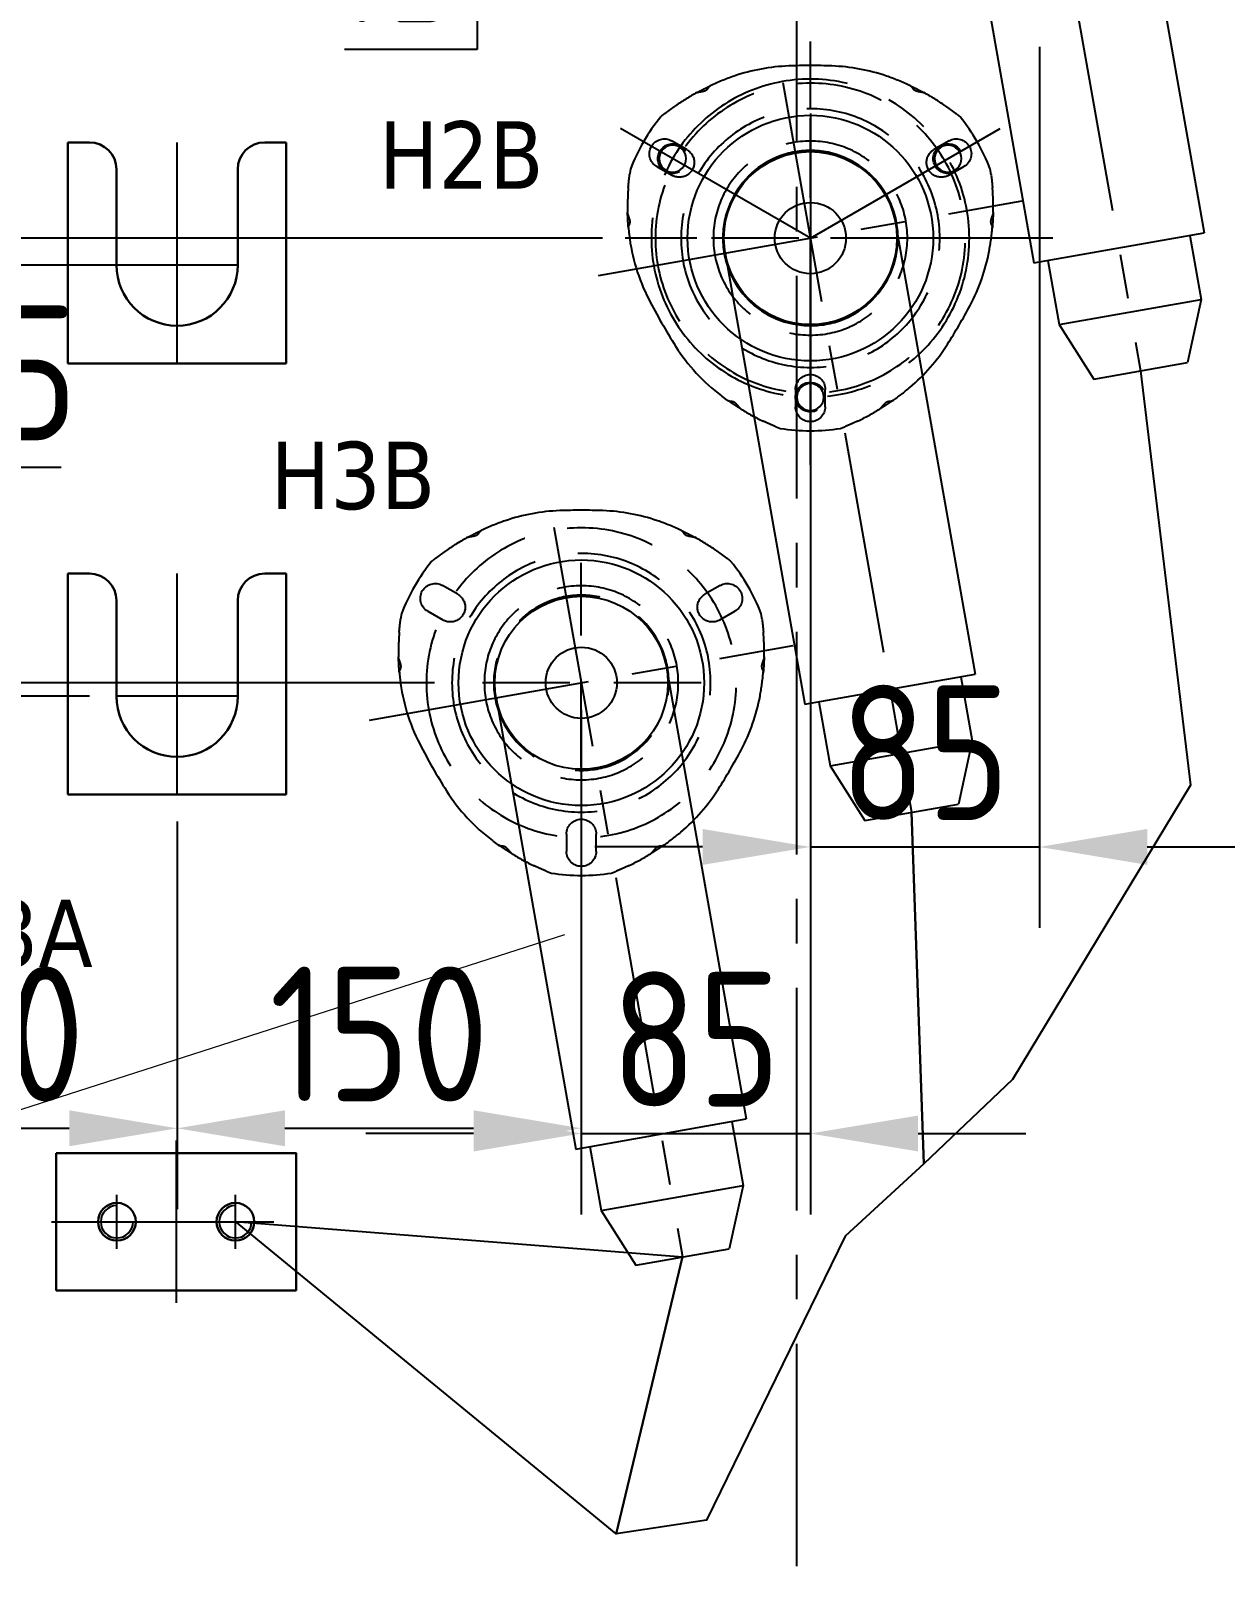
# Model space of a CAD drawing. Header units: millimetres. Extents: x 116956 to 138384, y -169944 to -162492.
# Drawn here: x 118620 to 119063, y -166732 to -166159 of the extents above; entities that cross this region are included whole.
import ezdxf

# ---------------------------------------------------------------- set-up
doc = ezdxf.new("R2010")
doc.units = ezdxf.units.MM
doc.header["$LTSCALE"] = 13
doc.linetypes.add('CENTERX2', pattern=[101.6, 63.5, -12.7, 12.7, -12.7])
doc.linetypes.add('DASHED', pattern=[0.75, 0.5, -0.25])
for name, color, linetype in [('1', 4, 'Continuous'), ('2细线层', 4, 'Continuous'), ('4虚线层', 6, 'DASHED'), ('粗实线', 4, 'Continuous')]:
    doc.layers.add(name, color=color, linetype=linetype)
doc.layers.add('标注、文本', color=3, linetype='Continuous', lineweight=25)
doc.layers.add('铁心', color=3, linetype='Continuous', lineweight=0)
doc.styles.get("Standard").update_dxf_attribs({"font": 'gbenor.shx', "bigfont": 'gbcbig.shx'})
doc.styles.add('Tahoma$001', font='tahoma.ttf', dxfattribs={"height": 2.159784})
doc.dimstyles.new('1-15', dxfattribs={"dimscale": 20, "dimtxt": 3.5, "dimasz": 2, "dimexe": 1.5, "dimexo": 0.5, "dimgap": 0.5, "dimtad": 1, "dimtoh": 1, "dimdec": 1, "dimdsep": 46, "dimtxsty": 'Standard', "dimcen": 2.5, "dimclrd": 3, "dimclre": 3, "dimclrt": 3, "dimadec": 0, "dimazin": 2, "dimtfac": 1, "dimtdec": 1, "dimtmove": 0, "dimatfit": 2, "dimfxl": 1, "dimarcsym": 0})

# ---------------------------------------------------------------- blocks, each defined once
blk = doc.blocks.new('A$C712F3155')
at = {"layer": '1', "color": 1, "linetype": 'CENTERX2', "lineweight": -3, "ltscale": 0.1}
for p, q in [((90, 0), (90, 156.99)), ((90, 130.33), (90, 35.46)), ((90, 84.09), (19.54, 124.77)), ((90, 84.09), (160.46, 124.77)), ((0, 84.09), (158.71, 84.09))]:
    blk.add_line(p, q, dxfattribs=at)
blk.add_circle((90, 84.09), 59, dxfattribs=at)
at = {"layer": '2细线层'}
for centre in [(38.9, 113.59), (141.1, 113.59), (90, 25.09)]:
    blk.add_circle(centre, 5, dxfattribs=at)
at = {"layer": '标注、文本'}
for centre in [(38.9, 113.59), (141.1, 113.59), (90, 25.09)]:
    blk.add_arc(centre, 5.5, 242.6715, 150, dxfattribs=at)
at = {"layer": '粗实线'}
blk.add_circle((90, 84.09), 32.5, dxfattribs=at)
blk = doc.blocks.new('A$C03F92070')
at = {"layer": '4虚线层', "ltscale": 5}
for p, q in [((67.85, 40.24), (67.85, 116.01)), ((16.36, 107.57), (21.99, 104.32)), ((113.71, 104.32), (119.34, 107.57)), ((16.49, 94.79), (10.86, 98.04)), ((124.84, 98.04), (119.21, 94.79)), ((23.33, 71.49), (112.37, 71.49)), ((62.35, 8.86), (62.35, 15.36)), ((73.35, 15.36), (73.35, 8.86))]:
    blk.add_line(p, q, dxfattribs=at)
for radius in [57.5, 48, 36, 32.5]:
    blk.add_circle((67.85, 71.49), radius, dxfattribs=at)
at = {"layer": '4虚线层', "ltscale": 5, "extrusion": (0, 0, -1)}
for centre, radius, start, end in [((-62.34, 65.41), 70, 71.0219, 87.9453), ((-67.85, -88.03), 223.54, 87.9453, 92.0547), ((-73.35, 65.41), 70, 92.0547, 108.9781), ((-68.85, 46.49), 90, 64.9245, 71.0219), ((-66.85, 46.49), 90, 108.9781, 115.0755), ((-68.85, 46.49), 90, 55.4521, 61.3818), ((-66.85, 46.49), 90, 118.6182, 124.5479), ((-67.85, 71.49), 71.5, 20.9645, 39.0355), ((-68.85, 46.49), 90, 51.0831, 52.2343), ((-66.85, 46.49), 90, 127.7657, 128.9169), ((-67.85, 71.49), 71.5, 140.9645, 159.0355), ((-90, 83.12), 90, 7.7657, 8.9169), ((-45.7, 83.12), 90, 171.0831, 172.2343), ((-90, 83.12), 90, 358.6182, 4.5479), ((-45.7, 83.12), 90, 175.4521, 181.3818), ((-90, 83.12), 90, 349.4672, 355.0755), ((-45.7, 83.12), 90, 184.9245, 186.6023), ((-65.57, 80.82), 70, 186.6023, 207.2178), ((-70.33, 79.46), 70, 331.9245, 349.4672), ((-205.81, 151.73), 223.54, 327.6503, 331.9245), ((70.97, 151.05), 223.54, 207.2178, 212.3568), ((-76.09, 69.57), 70, 310.1708, 327.6503), ((-58.73, 68.87), 70, 212.3568, 233.0262), ((-89, 84.85), 90, 304.9245, 310.1708), ((-46.7, 84.85), 90, 233.0262, 235.0755), ((-89, 84.85), 90, 295.4521, 301.3818), ((-46.7, 84.85), 90, 238.6182, 244.5479), ((-89, 84.85), 90, 291.0831, 292.2343), ((-67.85, 71.49), 71.5, 260.9645, 279.0355), ((-46.7, 84.85), 90, 247.7657, 248.9169)]:
    blk.add_arc(centre, radius, start, end, dxfattribs=at)
at = {"layer": '4虚线层', "ltscale": 5}
for centre, start, end in [((13.61, 102.81), 60, 240), ((19.24, 99.56), 240, 60), ((116.46, 99.56), 120, 300), ((122.09, 102.81), 300, 120), ((67.85, 15.36), 0, 180), ((67.85, 8.86), 180, 0)]:
    blk.add_arc(centre, 5.5, start, end, dxfattribs=at)
for points, knots in [([(30.89, 128.1), (30.89, 128.1), (30.88, 128.1), (30.83, 128.07), (30.76, 128.04), (30.57, 127.95), (30.45, 127.89), (30.18, 127.77), (30.03, 127.69), (29.7, 127.53), (29.52, 127.45), (29.16, 127.27), (28.96, 127.17), (28.58, 126.98), (28.39, 126.89), (27.99, 126.69), (27.8, 126.59), (27.42, 126.39), (27.24, 126.3), (26.87, 126.11), (26.7, 126.02), (26.39, 125.85), (26.24, 125.77), (25.98, 125.63), (25.87, 125.57), (25.69, 125.47), (25.63, 125.44), (25.58, 125.41), (25.57, 125.4), (25.57, 125.4), (25.57, 125.4), (25.57, 125.4)], [0, 0, 0, 0, 0.043819, 0.043819, 0.119878, 0.119878, 0.195937, 0.195937, 0.271996, 0.271996, 0.348055, 0.348055, 0.424114, 0.424114, 0.500173, 0.500173, 0.576231, 0.576231, 0.65229, 0.65229, 0.728349, 0.728349, 0.804408, 0.804408, 0.880467, 0.880467, 0.956526, 0.956526, 0.994556, 0.994556, 1, 1, 1, 1]), ([(30.71, 128.01), (30.65, 127.99), (30.59, 127.94), (30.48, 127.84), (30.42, 127.77), (30.3, 127.62), (30.24, 127.54), (30.11, 127.35), (30.04, 127.25), (29.89, 127.05), (29.81, 126.95), (29.62, 126.74), (29.51, 126.65), (29.29, 126.47), (29.16, 126.4), (28.9, 126.26), (28.77, 126.2), (28.36, 126.06), (28.08, 125.99), (27.53, 125.87), (27.26, 125.83), (26.87, 125.76), (26.75, 125.74), (26.5, 125.7), (26.38, 125.67), (26.05, 125.61), (25.85, 125.56), (25.74, 125.5)], [0, 0, 0, 0, 0.0625, 0.0625, 0.125, 0.125, 0.1875, 0.1875, 0.25, 0.25, 0.3125, 0.3125, 0.375, 0.375, 0.4375, 0.4375, 0.5, 0.5, 0.625, 0.625, 0.75, 0.75, 0.8125, 0.8125, 0.875, 0.875, 1, 1, 1, 1]), ([(110.13, 125.4), (110.13, 125.4), (110.13, 125.4), (110.13, 125.4), (110.12, 125.41), (110.07, 125.44), (110.01, 125.47), (109.83, 125.57), (109.72, 125.63), (109.46, 125.77), (109.31, 125.85), (108.99, 126.02), (108.81, 126.11), (108.45, 126.3), (108.26, 126.4), (107.88, 126.6), (107.68, 126.7), (107.29, 126.9), (107.1, 127), (106.72, 127.18), (106.53, 127.28), (106.16, 127.46), (105.99, 127.54), (105.66, 127.7), (105.51, 127.77), (105.24, 127.9), (105.12, 127.95), (104.94, 128.04), (104.87, 128.07), (104.82, 128.09), (104.81, 128.1), (104.8, 128.1), (104.8, 128.1), (104.8, 128.1)], [0, 0, 0, 0, 0.005743, 0.005743, 0.043766, 0.043766, 0.119813, 0.119813, 0.195859, 0.195859, 0.271906, 0.271906, 0.347952, 0.347952, 0.423999, 0.423999, 0.500046, 0.500046, 0.576092, 0.576092, 0.652139, 0.652139, 0.728185, 0.728185, 0.804232, 0.804232, 0.880279, 0.880279, 0.956325, 0.956325, 0.994349, 0.994349, 1, 1, 1, 1]), ([(109.96, 125.5), (109.9, 125.53), (109.83, 125.55), (109.65, 125.6), (109.54, 125.63), (109.21, 125.7), (108.96, 125.74), (108.44, 125.83), (108.17, 125.87), (107.63, 125.99), (107.34, 126.06), (106.94, 126.2), (106.8, 126.26), (106.54, 126.39), (106.42, 126.47), (106.19, 126.64), (106.08, 126.74), (105.9, 126.94), (105.81, 127.05), (105.66, 127.25), (105.59, 127.35), (105.46, 127.53), (105.39, 127.62), (105.28, 127.77), (105.22, 127.84), (105.11, 127.94), (105.05, 127.99), (104.99, 128.01)], [0, 0, 0, 0, 0.0625, 0.0625, 0.125, 0.125, 0.25, 0.25, 0.375, 0.375, 0.5, 0.5, 0.5625, 0.5625, 0.625, 0.625, 0.6875, 0.6875, 0.75, 0.75, 0.8125, 0.8125, 0.875, 0.875, 0.9375, 0.9375, 1, 1, 1, 1]), ([(17.82, 120.63), (17.81, 120.62), (17.74, 120.57), (17.58, 120.46), (17.28, 120.26), (16.94, 120.02), (16.6, 119.78), (16.29, 119.55), (16.01, 119.35), (15.83, 119.22), (15.74, 119.15)], [0, 0, 0, 0, 0.026865, 0.187364, 0.351072, 0.511786, 0.674931, 0.783277, 0.891149, 1, 1, 1, 1]), ([(119.96, 119.15), (119.92, 119.19), (119.82, 119.25), (119.69, 119.35), (119.55, 119.45), (119.41, 119.55), (119.28, 119.65), (119.06, 119.81), (118.76, 120.02), (118.42, 120.26), (118.12, 120.46), (117.96, 120.57), (117.89, 120.62), (117.88, 120.63)], [0, 0, 0, 0, 0.05466, 0.108896, 0.162888, 0.216817, 0.270864, 0.325211, 0.488741, 0.649833, 0.813717, 0.974388, 1, 1, 1, 1]), ([(13.95, 117.81), (13.92, 117.79), (13.88, 117.76), (13.82, 117.71), (13.77, 117.67), (13.74, 117.65), (13.73, 117.64)], [0, 0, 0, 0, 0.272943, 0.542517, 0.809704, 1, 1, 1, 1]), ([(14.22, 118.02), (14.2, 118), (14.15, 117.96), (14.08, 117.91), (14.01, 117.86), (13.97, 117.82), (13.95, 117.81)], [0, 0, 0, 0, 0.251777, 0.501943, 0.751136, 1, 1, 1, 1]), ([(14.55, 118.27), (14.52, 118.25), (14.46, 118.2), (14.38, 118.14), (14.3, 118.08), (14.25, 118.04), (14.22, 118.02)], [0, 0, 0, 0, 0.251749, 0.501948, 0.751171, 1, 1, 1, 1]), ([(15.74, 119.15), (15.69, 119.12), (15.59, 119.05), (15.45, 118.94), (15.32, 118.84), (15.18, 118.74), (15.05, 118.65), (14.92, 118.55), (14.8, 118.45), (14.67, 118.36), (14.59, 118.3), (14.55, 118.27)], [0, 0, 0, 0, 0.114473, 0.22719, 0.338528, 0.448878, 0.558641, 0.668227, 0.778044, 0.888502, 1, 1, 1, 1]), ([(121.15, 118.27), (121.11, 118.3), (121.03, 118.36), (120.9, 118.45), (120.78, 118.55), (120.65, 118.65), (120.52, 118.74), (120.38, 118.84), (120.25, 118.94), (120.1, 119.05), (120.01, 119.12), (119.96, 119.15)], [0, 0, 0, 0, 0.111498, 0.221956, 0.331773, 0.441359, 0.551122, 0.661472, 0.77281, 0.885527, 1, 1, 1, 1]), ([(121.48, 118.02), (121.45, 118.04), (121.4, 118.08), (121.32, 118.14), (121.23, 118.2), (121.18, 118.25), (121.15, 118.27)], [0, 0, 0, 0, 0.248829, 0.498052, 0.748251, 1, 1, 1, 1]), ([(121.75, 117.81), (121.73, 117.82), (121.69, 117.86), (121.62, 117.91), (121.55, 117.96), (121.5, 118), (121.48, 118.02)], [0, 0, 0, 0, 0.248864, 0.498057, 0.748223, 1, 1, 1, 1]), ([(121.97, 117.64), (121.96, 117.65), (121.93, 117.67), (121.88, 117.71), (121.82, 117.76), (121.78, 117.79), (121.75, 117.81)], [0, 0, 0, 0, 0.190293, 0.457482, 0.727057, 1, 1, 1, 1]), ([(0.52, 92.79), (0.51, 92.73), (0.5, 92.62), (0.48, 92.45), (0.46, 92.28), (0.45, 92.11), (0.43, 91.95), (0.4, 91.68), (0.37, 91.32), (0.33, 90.9), (0.3, 90.54), (0.29, 90.34), (0.28, 90.26), (0.28, 90.25)], [0, 0, 0, 0, 0.05466, 0.108897, 0.162889, 0.216817, 0.270864, 0.325211, 0.488741, 0.649833, 0.813717, 0.974388, 1, 1, 1, 1]), ([(0.69, 94.25), (0.68, 94.21), (0.67, 94.11), (0.65, 93.95), (0.63, 93.8), (0.61, 93.64), (0.59, 93.47), (0.57, 93.31), (0.55, 93.14), (0.53, 92.96), (0.52, 92.85), (0.52, 92.79)], [0, 0, 0, 0, 0.111498, 0.221956, 0.331773, 0.441359, 0.551122, 0.661472, 0.77281, 0.885527, 1, 1, 1, 1]), ([(0.74, 94.67), (0.73, 94.63), (0.73, 94.57), (0.71, 94.47), (0.7, 94.36), (0.69, 94.29), (0.69, 94.25)], [0, 0, 0, 0, 0.248829, 0.498052, 0.748251, 1, 1, 1, 1]), ([(0.82, 95.29), (0.82, 95.27), (0.81, 95.24), (0.81, 95.17), (0.8, 95.1), (0.79, 95.04), (0.78, 95.01)], [0, 0, 0, 0, 0.190297, 0.457484, 0.727058, 1, 1, 1, 1]), ([(134.92, 95.01), (134.91, 95.04), (134.9, 95.1), (134.89, 95.17), (134.89, 95.24), (134.88, 95.27), (134.88, 95.29)], [0, 0, 0, 0, 0.272943, 0.542517, 0.809704, 1, 1, 1, 1]), ([(134.96, 94.67), (134.96, 94.7), (134.95, 94.76), (134.94, 94.85), (134.93, 94.93), (134.92, 94.98), (134.92, 95.01)], [0, 0, 0, 0, 0.251777, 0.501943, 0.751136, 1, 1, 1, 1]), ([(135.01, 94.25), (135.01, 94.29), (135, 94.36), (134.99, 94.47), (134.97, 94.57), (134.96, 94.63), (134.96, 94.67)], [0, 0, 0, 0, 0.251749, 0.501948, 0.751171, 1, 1, 1, 1]), ([(135.18, 92.79), (135.18, 92.85), (135.16, 92.96), (135.15, 93.14), (135.13, 93.31), (135.11, 93.47), (135.09, 93.64), (135.07, 93.8), (135.05, 93.95), (135.03, 94.11), (135.02, 94.21), (135.01, 94.25)], [0, 0, 0, 0, 0.114473, 0.22719, 0.338528, 0.448878, 0.558641, 0.668227, 0.778044, 0.888502, 1, 1, 1, 1]), ([(135.42, 90.25), (135.42, 90.26), (135.41, 90.34), (135.4, 90.54), (135.37, 90.9), (135.33, 91.31), (135.29, 91.73), (135.25, 92.11), (135.22, 92.45), (135.2, 92.67), (135.18, 92.79)], [0, 0, 0, 0, 0.026865, 0.187364, 0.351073, 0.511786, 0.674931, 0.783277, 0.891149, 1, 1, 1, 1]), ([(0.02, 81.15), (0.02, 81.15), (0.02, 81.15), (0.02, 81.15), (0.02, 81.14), (0.02, 81.08), (0.02, 81.01), (0.02, 80.81), (0.03, 80.68), (0.04, 80.38), (0.04, 80.21), (0.05, 79.85), (0.06, 79.65), (0.08, 79.24), (0.09, 79.03), (0.11, 78.6), (0.12, 78.38), (0.14, 77.94), (0.16, 77.72), (0.18, 77.3), (0.2, 77.09), (0.23, 76.68), (0.24, 76.49), (0.27, 76.13), (0.28, 75.96), (0.3, 75.67), (0.32, 75.54), (0.33, 75.33), (0.34, 75.26), (0.34, 75.2), (0.35, 75.19), (0.35, 75.19), (0.35, 75.19), (0.35, 75.19)], [0, 0, 0, 0, 0.005743, 0.005743, 0.043766, 0.043766, 0.119813, 0.119813, 0.195859, 0.195859, 0.271906, 0.271906, 0.347952, 0.347952, 0.423999, 0.423999, 0.500046, 0.500046, 0.576092, 0.576092, 0.652139, 0.652139, 0.728185, 0.728185, 0.804232, 0.804232, 0.880279, 0.880279, 0.956325, 0.956325, 0.994349, 0.994349, 1, 1, 1, 1]), ([(0.02, 80.95), (0.02, 80.89), (0.04, 80.81), (0.08, 80.63), (0.12, 80.53), (0.22, 80.21), (0.31, 79.97), (0.5, 79.47), (0.59, 79.22), (0.76, 78.69), (0.85, 78.41), (0.92, 77.98), (0.94, 77.84), (0.96, 77.55), (0.95, 77.4), (0.91, 77.12), (0.88, 76.97), (0.8, 76.71), (0.75, 76.59), (0.65, 76.35), (0.6, 76.24), (0.51, 76.03), (0.47, 75.94), (0.39, 75.76), (0.37, 75.68), (0.33, 75.53), (0.32, 75.46), (0.33, 75.4)], [0, 0, 0, 0, 0.0625, 0.0625, 0.125, 0.125, 0.25, 0.25, 0.375, 0.375, 0.5, 0.5, 0.5625, 0.5625, 0.625, 0.625, 0.6875, 0.6875, 0.75, 0.75, 0.8125, 0.8125, 0.875, 0.875, 0.9375, 0.9375, 1, 1, 1, 1]), ([(135.37, 75.4), (135.38, 75.46), (135.37, 75.53), (135.33, 75.68), (135.31, 75.76), (135.23, 75.94), (135.19, 76.03), (135.1, 76.24), (135.04, 76.35), (134.95, 76.58), (134.9, 76.71), (134.82, 76.97), (134.79, 77.11), (134.75, 77.4), (134.74, 77.54), (134.76, 77.83), (134.78, 77.98), (134.85, 78.4), (134.93, 78.68), (135.11, 79.21), (135.2, 79.47), (135.34, 79.84), (135.38, 79.96), (135.47, 80.2), (135.51, 80.31), (135.62, 80.63), (135.68, 80.83), (135.68, 80.95)], [0, 0, 0, 0, 0.0625, 0.0625, 0.125, 0.125, 0.1875, 0.1875, 0.25, 0.25, 0.3125, 0.3125, 0.375, 0.375, 0.4375, 0.4375, 0.5, 0.5, 0.625, 0.625, 0.75, 0.75, 0.8125, 0.8125, 0.875, 0.875, 1, 1, 1, 1]), ([(135.35, 75.19), (135.35, 75.19), (135.35, 75.2), (135.36, 75.26), (135.37, 75.34), (135.38, 75.54), (135.4, 75.67), (135.42, 75.97), (135.43, 76.14), (135.46, 76.51), (135.48, 76.7), (135.5, 77.11), (135.52, 77.32), (135.54, 77.75), (135.56, 77.97), (135.58, 78.41), (135.59, 78.62), (135.61, 79.05), (135.62, 79.26), (135.64, 79.67), (135.65, 79.86), (135.66, 80.22), (135.66, 80.39), (135.67, 80.68), (135.67, 80.81), (135.68, 81.01), (135.68, 81.08), (135.68, 81.14), (135.68, 81.15), (135.68, 81.15), (135.68, 81.15), (135.68, 81.15)], [0, 0, 0, 0, 0.043819, 0.043819, 0.119878, 0.119878, 0.195937, 0.195937, 0.271996, 0.271996, 0.348055, 0.348055, 0.424114, 0.424114, 0.500173, 0.500173, 0.576232, 0.576232, 0.65229, 0.65229, 0.728349, 0.728349, 0.804408, 0.804408, 0.880467, 0.880467, 0.956526, 0.956526, 0.994556, 0.994556, 1, 1, 1, 1]), ([(37.3, 11.18), (37.3, 11.18), (37.31, 11.17), (37.36, 11.14), (37.42, 11.09), (37.59, 10.98), (37.7, 10.9), (37.95, 10.73), (38.09, 10.63), (38.39, 10.43), (38.55, 10.32), (38.89, 10.09), (39.07, 9.97), (39.42, 9.73), (39.61, 9.61), (39.98, 9.37), (40.16, 9.26), (40.51, 9.03), (40.69, 8.91), (41.04, 8.69), (41.2, 8.59), (41.51, 8.4), (41.65, 8.31), (41.9, 8.16), (42.01, 8.09), (42.18, 7.99), (42.24, 7.95), (42.29, 7.92), (42.3, 7.91), (42.3, 7.91), (42.3, 7.91), (42.3, 7.91)], [0, 0, 0, 0, 0.043819, 0.043819, 0.119878, 0.119878, 0.195937, 0.195937, 0.271996, 0.271996, 0.348055, 0.348055, 0.424114, 0.424114, 0.500173, 0.500173, 0.576231, 0.576231, 0.65229, 0.65229, 0.728349, 0.728349, 0.804408, 0.804408, 0.880467, 0.880467, 0.956526, 0.956526, 0.994556, 0.994556, 1, 1, 1, 1]), ([(37.47, 11.06), (37.52, 11.02), (37.59, 11), (37.73, 10.95), (37.82, 10.93), (38.01, 10.91), (38.11, 10.9), (38.34, 10.88), (38.46, 10.87), (38.71, 10.83), (38.85, 10.81), (39.11, 10.75), (39.25, 10.71), (39.52, 10.6), (39.64, 10.53), (39.89, 10.37), (40.01, 10.29), (40.34, 10.01), (40.54, 9.8), (40.91, 9.38), (41.09, 9.17), (41.34, 8.87), (41.42, 8.77), (41.58, 8.58), (41.66, 8.48), (41.88, 8.23), (42.02, 8.08), (42.13, 8.02)], [0, 0, 0, 0, 0.0625, 0.0625, 0.125, 0.125, 0.1875, 0.1875, 0.25, 0.25, 0.3125, 0.3125, 0.375, 0.375, 0.4375, 0.4375, 0.5, 0.5, 0.625, 0.625, 0.75, 0.75, 0.8125, 0.8125, 0.875, 0.875, 1, 1, 1, 1]), ([(93.4, 7.91), (93.4, 7.91), (93.4, 7.91), (93.4, 7.91), (93.41, 7.92), (93.46, 7.95), (93.52, 7.99), (93.69, 8.09), (93.8, 8.16), (94.06, 8.32), (94.2, 8.4), (94.51, 8.6), (94.68, 8.7), (95.02, 8.92), (95.2, 9.04), (95.56, 9.27), (95.75, 9.39), (96.12, 9.63), (96.3, 9.75), (96.65, 9.98), (96.83, 10.1), (97.16, 10.33), (97.32, 10.43), (97.62, 10.64), (97.76, 10.73), (98.01, 10.9), (98.11, 10.98), (98.28, 11.1), (98.34, 11.14), (98.39, 11.17), (98.4, 11.18), (98.4, 11.18), (98.4, 11.18), (98.4, 11.18)], [0, 0, 0, 0, 0.005743, 0.005743, 0.043766, 0.043766, 0.119813, 0.119813, 0.195859, 0.195859, 0.271906, 0.271906, 0.347952, 0.347952, 0.423999, 0.423999, 0.500046, 0.500046, 0.576092, 0.576092, 0.652139, 0.652139, 0.728185, 0.728185, 0.804232, 0.804232, 0.880279, 0.880279, 0.956325, 0.956325, 0.994349, 0.994349, 1, 1, 1, 1]), ([(93.57, 8.02), (93.62, 8.05), (93.68, 8.1), (93.82, 8.23), (93.89, 8.31), (94.11, 8.56), (94.27, 8.76), (94.61, 9.17), (94.79, 9.38), (95.16, 9.79), (95.36, 10), (95.69, 10.28), (95.8, 10.37), (96.05, 10.53), (96.18, 10.6), (96.44, 10.71), (96.58, 10.75), (96.85, 10.81), (96.98, 10.83), (97.24, 10.87), (97.36, 10.88), (97.58, 10.9), (97.69, 10.91), (97.88, 10.93), (97.96, 10.95), (98.11, 11), (98.18, 11.02), (98.23, 11.06)], [0, 0, 0, 0, 0.0625, 0.0625, 0.125, 0.125, 0.25, 0.25, 0.375, 0.375, 0.5, 0.5, 0.5625, 0.5625, 0.625, 0.625, 0.6875, 0.6875, 0.75, 0.75, 0.8125, 0.8125, 0.875, 0.875, 0.9375, 0.9375, 1, 1, 1, 1]), ([(50.31, 3.59), (50.32, 3.59), (50.4, 3.55), (50.57, 3.46), (50.9, 3.31), (51.28, 3.14), (51.66, 2.96), (52.01, 2.8), (52.32, 2.67), (52.52, 2.57), (52.63, 2.53)], [0, 0, 0, 0, 0.026866, 0.187364, 0.351073, 0.511786, 0.674931, 0.783277, 0.891149, 1, 1, 1, 1]), ([(52.63, 2.53), (52.68, 2.5), (52.79, 2.46), (52.95, 2.39), (53.11, 2.32), (53.26, 2.25), (53.41, 2.19), (53.56, 2.12), (53.7, 2.06), (53.85, 2), (53.94, 1.96), (53.98, 1.94)], [0, 0, 0, 0, 0.114473, 0.22719, 0.338528, 0.448878, 0.558641, 0.668227, 0.778044, 0.888502, 1, 1, 1, 1]), ([(53.98, 1.94), (54.02, 1.93), (54.09, 1.9), (54.18, 1.86), (54.28, 1.82), (54.34, 1.79), (54.37, 1.78)], [0, 0, 0, 0, 0.251749, 0.501948, 0.751171, 1, 1, 1, 1]), ([(54.37, 1.78), (54.4, 1.77), (54.45, 1.74), (54.54, 1.71), (54.61, 1.68), (54.66, 1.66), (54.69, 1.65)], [0, 0, 0, 0, 0.251777, 0.501943, 0.751136, 1, 1, 1, 1]), ([(54.69, 1.65), (54.71, 1.64), (54.77, 1.61), (54.84, 1.58), (54.9, 1.56), (54.93, 1.55), (54.94, 1.54)], [0, 0, 0, 0, 0.272943, 0.542518, 0.809705, 1, 1, 1, 1]), ([(80.76, 1.54), (80.77, 1.55), (80.8, 1.56), (80.86, 1.58), (80.93, 1.61), (80.99, 1.64), (81.01, 1.65)], [0, 0, 0, 0, 0.190295, 0.457482, 0.727057, 1, 1, 1, 1]), ([(81.01, 1.65), (81.04, 1.66), (81.08, 1.68), (81.16, 1.71), (81.25, 1.74), (81.3, 1.77), (81.33, 1.78)], [0, 0, 0, 0, 0.248864, 0.498057, 0.748223, 1, 1, 1, 1]), ([(81.33, 1.78), (81.36, 1.79), (81.42, 1.82), (81.52, 1.86), (81.61, 1.9), (81.68, 1.93), (81.72, 1.94)], [0, 0, 0, 0, 0.248829, 0.498052, 0.748251, 1, 1, 1, 1]), ([(81.72, 1.94), (81.76, 1.96), (81.85, 2), (82, 2.06), (82.14, 2.12), (82.29, 2.19), (82.44, 2.25), (82.59, 2.32), (82.75, 2.39), (82.91, 2.46), (83.02, 2.5), (83.07, 2.53)], [0, 0, 0, 0, 0.111498, 0.221956, 0.331773, 0.441359, 0.551122, 0.661472, 0.77281, 0.885527, 1, 1, 1, 1]), ([(83.07, 2.53), (83.12, 2.55), (83.23, 2.6), (83.38, 2.67), (83.54, 2.73), (83.69, 2.8), (83.84, 2.87), (84.09, 2.98), (84.42, 3.14), (84.8, 3.31), (85.13, 3.46), (85.3, 3.55), (85.38, 3.58), (85.39, 3.59)], [0, 0, 0, 0, 0.05466, 0.108897, 0.162889, 0.216817, 0.270864, 0.325211, 0.488741, 0.649834, 0.813718, 0.974389, 1, 1, 1, 1])]:
    blk.add_open_spline(points, degree=3, knots=knots, dxfattribs=at)
blk.add_open_spline([(0.82, 95.28), (0.81, 95.2), (0.82, 95.09), (0.84, 94.95)], degree=3, dxfattribs=at)
blk = doc.blocks.new('A$C78BF4BCD')
at = {"layer": '1', "color": 1, "linetype": 'CENTERX2', "lineweight": -3, "ltscale": 0.1}
for p, q in [((40.5, 0), (40.5, 82)), ((63, 36.5), (18, 36.5))]:
    blk.add_line(p, q, dxfattribs=at)
at = {"layer": '粗实线', "lineweight": 30}
for p, q in [((0, 0), (0, 82)), ((8, 82), (0, 82)), ((81, 82), (73, 82)), ((81, 0), (81, 82)), ((18, 36.5), (18, 72)), ((63, 36.5), (63, 72)), ((81, 0), (0, 0))]:
    blk.add_line(p, q, dxfattribs=at)
for centre, radius, start, end in [((8, 72), 10, 0, 90), ((73, 72), 10, 90, 180), ((40.5, 36.5), 22.5, 180, 0)]:
    blk.add_arc(centre, radius, start, end, dxfattribs=at)
blk = doc.blocks.new('*D1396')
at = {"layer": 'Defpoints', "color": 0, "transparency": 16777216}
for p in [(118673.94, -166442.83), (118523.94, -166485.42), (118673.94, -166566.64)]:
    blk.add_point(p, dxfattribs=at)
at = {"layer": '标注、文本', "color": 3, "lineweight": -2, "transparency": 16777216}
for p, q in [((118673.94, -166452.83), (118673.94, -166596.64)), ((118523.94, -166495.42), (118523.94, -166596.64)), ((118563.94, -166566.64), (118633.94, -166566.64))]:
    blk.add_line(p, q, dxfattribs=at)
at = {"layer": '标注、文本', "color": 3, "transparency": 16777216}
for points in [[(118563.94, -166559.97), (118563.94, -166573.3), (118523.94, -166566.64)], [(118633.94, -166559.97), (118633.94, -166573.3), (118673.94, -166566.64)]]:
    blk.add_solid(points, dxfattribs=at)
at = {"layer": '标注、文本', "color": 3, "transparency": 16777216, "insert": (118598.94, -166531.64), "char_height": 50, "attachment_point": 5}
blk.add_mtext('150', dxfattribs=at)
blk = doc.blocks.new('*D1397')
at = {"layer": 'Defpoints', "color": 0, "transparency": 16777216}
for p in [(118823.94, -166401.33), (118673.94, -166442.83), (118823.94, -166566.64)]:
    blk.add_point(p, dxfattribs=at)
at = {"layer": '标注、文本', "color": 3, "lineweight": -2, "transparency": 16777216}
for p, q in [((118823.94, -166411.33), (118823.94, -166596.64)), ((118673.94, -166452.83), (118673.94, -166596.64)), ((118713.94, -166566.64), (118783.94, -166566.64))]:
    blk.add_line(p, q, dxfattribs=at)
at = {"layer": '标注、文本', "color": 3, "transparency": 16777216}
for points in [[(118713.94, -166559.97), (118713.94, -166573.3), (118673.94, -166566.64)], [(118783.94, -166559.97), (118783.94, -166573.3), (118823.94, -166566.64)]]:
    blk.add_solid(points, dxfattribs=at)
at = {"layer": '标注、文本', "color": 3, "transparency": 16777216, "insert": (118748.94, -166531.64), "char_height": 50, "attachment_point": 5}
blk.add_mtext('150', dxfattribs=at)
blk = doc.blocks.new('*D1398')
at = {"layer": 'Defpoints', "color": 0, "transparency": 16777216}
for p in [(118908.94, -166236.33), (118823.94, -166401.33), (118908.94, -166568.58)]:
    blk.add_point(p, dxfattribs=at)
at = {"layer": '标注、文本', "color": 3, "lineweight": -2, "transparency": 16777216}
for p, q in [((118908.94, -166246.33), (118908.94, -166598.58)), ((118823.94, -166411.33), (118823.94, -166598.58)), ((118783.94, -166568.58), (118743.94, -166568.58)), ((118823.94, -166568.58), (118908.94, -166568.58)), ((118948.94, -166568.58), (118988.94, -166568.58))]:
    blk.add_line(p, q, dxfattribs=at)
at = {"layer": '标注、文本', "color": 3, "transparency": 16777216}
for points in [[(118783.94, -166561.91), (118783.94, -166575.25), (118823.94, -166568.58)], [(118948.94, -166561.91), (118948.94, -166575.25), (118908.94, -166568.58)]]:
    blk.add_solid(points, dxfattribs=at)
at = {"layer": '标注、文本', "color": 3, "transparency": 16777216, "insert": (118866.44, -166533.58), "char_height": 50, "attachment_point": 5}
blk.add_mtext('85', dxfattribs=at)
blk = doc.blocks.new('*D1399')
at = {"layer": 'Defpoints', "color": 0, "transparency": 16777216}
for p in [(118993.94, -166155.42), (118908.94, -166237.53), (118993.94, -166462.24)]:
    blk.add_point(p, dxfattribs=at)
at = {"layer": '标注、文本', "color": 3, "lineweight": -2, "transparency": 16777216}
for p, q in [((118993.94, -166165.42), (118993.94, -166492.24)), ((118908.94, -166247.53), (118908.94, -166492.24)), ((118868.94, -166462.24), (118828.94, -166462.24)), ((118908.94, -166462.24), (118993.94, -166462.24)), ((119033.94, -166462.24), (119073.94, -166462.24))]:
    blk.add_line(p, q, dxfattribs=at)
at = {"layer": '标注、文本', "color": 3, "transparency": 16777216}
for points in [[(118868.94, -166455.57), (118868.94, -166468.9), (118908.94, -166462.24)], [(119033.94, -166455.57), (119033.94, -166468.9), (118993.94, -166462.24)]]:
    blk.add_solid(points, dxfattribs=at)
at = {"layer": '标注、文本', "color": 3, "transparency": 16777216, "insert": (118951.44, -166427.24), "char_height": 50, "attachment_point": 5}
blk.add_mtext('85', dxfattribs=at)
blk = doc.blocks.new('*D1400')
at = {"layer": 'Defpoints', "color": 0, "transparency": 16777216}
for p in [(118602.47, -166401.33), (118779.42, -166401.33), (118651.44, -166406.33)]:
    blk.add_point(p, dxfattribs=at)
at = {"layer": '标注、文本', "color": 3, "lineweight": -2, "transparency": 16777216}
for p, q in [((118602.47, -166361.33), (118602.47, -166321.33)), ((118602.47, -166321.33), (118630.86, -166321.33)), ((118769.42, -166401.33), (118572.47, -166401.33)), ((118602.47, -166406.33), (118602.47, -166401.33)), ((118641.44, -166406.33), (118572.47, -166406.33)), ((118602.47, -166446.33), (118602.47, -166486.33))]:
    blk.add_line(p, q, dxfattribs=at)
at = {"layer": '标注、文本', "color": 3, "transparency": 16777216}
for points in [[(118595.8, -166361.33), (118609.13, -166361.33), (118602.47, -166401.33)], [(118595.8, -166446.33), (118609.13, -166446.33), (118602.47, -166406.33)]]:
    blk.add_solid(points, dxfattribs=at)
at = {"layer": '标注、文本', "color": 3, "transparency": 16777216, "insert": (118621.66, -166286.33), "char_height": 50, "attachment_point": 5}
blk.add_mtext('5', dxfattribs=at)
blk = doc.blocks.new('*D1401')
at = {"layer": 'Defpoints', "color": 0, "transparency": 16777216}
for p in [(118543.21, -166236.33), (118841.84, -166236.33), (118696.44, -166246.33)]:
    blk.add_point(p, dxfattribs=at)
at = {"layer": '标注、文本', "color": 3, "lineweight": -2, "transparency": 16777216}
for p, q in [((118543.21, -166196.33), (118543.21, -166156.33)), ((118543.21, -166156.33), (118590.75, -166156.33)), ((118831.84, -166236.33), (118513.21, -166236.33)), ((118543.21, -166246.33), (118543.21, -166236.33)), ((118686.44, -166246.33), (118513.21, -166246.33)), ((118543.21, -166286.33), (118543.21, -166326.33))]:
    blk.add_line(p, q, dxfattribs=at)
at = {"layer": '标注、文本', "color": 3, "transparency": 16777216}
for points in [[(118536.55, -166196.33), (118549.88, -166196.33), (118543.21, -166236.33)], [(118536.55, -166286.33), (118549.88, -166286.33), (118543.21, -166246.33)]]:
    blk.add_solid(points, dxfattribs=at)
at = {"layer": '标注、文本', "color": 3, "transparency": 16777216, "insert": (118571.98, -166121.33), "char_height": 50, "attachment_point": 5}
blk.add_mtext('10', dxfattribs=at)
blk = doc.blocks.new('*D1402')
at = {"layer": 'Defpoints', "color": 0, "transparency": 16777216}
for p in [(118785.32, -166071.33), (118925.23, -166071.33), (118696.44, -166086.33)]:
    blk.add_point(p, dxfattribs=at)
at = {"layer": '标注、文本', "color": 3, "lineweight": -2, "transparency": 16777216}
for p, q in [((118785.32, -166031.33), (118785.32, -165991.33)), ((118915.23, -166071.33), (118755.32, -166071.33)), ((118785.32, -166071.33), (118785.32, -166086.33)), ((118706.44, -166086.33), (118815.32, -166086.33)), ((118785.32, -166126.33), (118785.32, -166166.33)), ((118785.32, -166166.33), (118736.09, -166166.33))]:
    blk.add_line(p, q, dxfattribs=at)
at = {"layer": '标注、文本', "color": 3, "transparency": 16777216}
for points in [[(118778.65, -166031.33), (118791.98, -166031.33), (118785.32, -166071.33)], [(118778.65, -166126.33), (118791.98, -166126.33), (118785.32, -166086.33)]]:
    blk.add_solid(points, dxfattribs=at)
at = {"layer": '标注、文本', "color": 3, "transparency": 16777216, "insert": (118755.7, -166131.33), "char_height": 50, "attachment_point": 5}
blk.add_mtext('15', dxfattribs=at)
blk = doc.blocks.new('2556')
at = {"layer": '1', "color": 1, "linetype": 'CENTERX2', "lineweight": -3, "ltscale": 0.1}
for p, q in [((57895.69, -155396.43), (57895.69, -155671.43)), ((57815.83, -155455.09), (57975.54, -155455.09))]:
    blk.add_line(p, q, dxfattribs=at)
at = {"layer": '标注、文本'}
for p, q in [((57863.59, -155455.09), (57863.59, -155625.09)), ((57927.78, -155455.09), (57927.78, -155625.09)), ((57863.59, -155625.09), (57927.78, -155625.09)), ((57868.94, -155625.09), (57868.94, -155649.21)), ((57922.43, -155625.09), (57922.43, -155649.21)), ((57868.94, -155649.21), (57922.43, -155649.21)), ((57868.94, -155649.21), (57878.06, -155671.43)), ((57922.43, -155649.21), (57913.31, -155671.43)), ((57878.06, -155671.43), (57913.31, -155671.43))]:
    blk.add_line(p, q, dxfattribs=at)
for radius in [45.57, 32.09, 13.21]:
    blk.add_circle((57895.69, -155455.09), radius, dxfattribs=at)

msp = doc.modelspace()

# ---------------------------------------------------------------- linework, layer by layer
at = {"layer": '1', "color": 1, "linetype": 'CENTERX2', "lineweight": -3, "ltscale": 0.1}
for p, q in [((118903.942, -167257.483), (118903.942, -165244.506)), ((118673.594, -166571.189), (118673.594, -166631.464)), ((118651.594, -166611.335), (118651.594, -166591.319)), ((118695.594, -166611.335), (118695.594, -166591.319)), ((118627.271, -166601.327), (118719.917, -166601.327))]:
    msp.add_line(p, q, dxfattribs=at)
at = {"layer": '标注、文本'}
msp.add_lwpolyline([(119031.51, -166285.588), (119050.054, -166439.329), (118983.942, -166548.583), (118951.029, -166579.869), (118946.51, -166449.391), (118951.029, -166579.869), (118921.81, -166606.674), (118870.453, -166712.028), (118836.93, -166717.095), (118861.51, -166614.391), (118836.93, -166717.095), (118695.594, -166601.171), (118861.51, -166614.391)], dxfattribs=at)
at = {"layer": '标注、文本', "color": 4, "lineweight": 30}
msp.add_lwpolyline([(118629.094, -166575.827), (118718.094, -166575.827), (118718.094, -166626.827), (118629.094, -166626.827)], close=True, dxfattribs=at)
for centre in [(118651.594, -166601.327), (118695.594, -166601.327)]:
    msp.add_circle(centre, 7, dxfattribs=at)
at = {"layer": '标注、文本'}
for centre in [(118651.594, -166601.327), (118695.594, -166601.327)]:
    msp.add_arc(centre, 6, 90, 0, dxfattribs=at)
at = {"layer": '铁心'}
msp.add_lwpolyline([(118817.641, -166494.809), (117728.225, -166845.273), (117728.225, -166845.273)], dxfattribs=at)

# ---------------------------------------------------------------- block references
at = {"layer": '标注、文本', "rotation": 10}
for p in [(34983.329, -23032.635), (34898.329, -23196.438), (34813.329, -23361.438)]:
    msp.add_blockref('2556', p, dxfattribs=at)
at = {"layer": '标注、文本', "xscale": -1}
for name, p in [('A$C712F3155', (118998.942, -166320.423)), ('A$C03F92070', (118976.792, -166307.821)), ('A$C03F92070', (118891.792, -166472.821))]:
    msp.add_blockref(name, p, dxfattribs=at)
at = {"layer": '标注、文本'}
for p in [(118633.442, -166282.832), (118633.442, -166442.832)]:
    msp.add_blockref('A$C78BF4BCD', p, dxfattribs=at)

# ---------------------------------------------------------------- texts
at = {"layer": '标注、文本', "style": 'Tahoma$001'}
for s, p in [('H2B', (118748.778, -166217.993)), ('H3B', (118708.608, -166336.9)), ('H3A', (118581.565, -166506.849))]:
    msp.add_text(s, height=25, dxfattribs=at).set_placement(p)

# ---------------------------------------------------------------- dimensions: what is measured, and where the dimension line sits
at = {"layer": '标注、文本'}
dim = msp.add_linear_dim(base=(118785.318, -166071.332), p1=(118696.442, -166086.332), p2=(118925.232, -166071.332), angle=90, dimstyle='1-15', override={"dimtxt": 2.5}, dxfattribs=at)
dim.commit()
dim.dimension.update_dxf_attribs({"geometry": '*D1402', "text_midpoint": (118755.705, -166166.332), "dimtype": 160})
for base, p1, p2, picture, middle in [((118543.215, -166236.332), (118696.442, -166246.332), (118841.845, -166236.332), '*D1401', (118571.981, -166121.332)), ((118602.468, -166401.332), (118651.442, -166406.332), (118779.424, -166401.332), '*D1400', (118621.664, -166286.332))]:
    dim = msp.add_linear_dim(base=base, p1=p1, p2=p2, angle=90, dimstyle='1-15', override={"dimtxt": 2.5}, dxfattribs=at)
    dim.commit()
    dim.dimension.update_dxf_attribs({"geometry": picture, "text_midpoint": middle})
for base, p1, p2, picture, middle in [((118993.942, -166462.235), (118908.942, -166237.529), (118993.942, -166155.423), '*D1399', (118951.442, -166462.235)), ((118908.942, -166568.579), (118823.942, -166401.332), (118908.942, -166236.332), '*D1398', (118866.442, -166568.579))]:
    dim = msp.add_linear_dim(base=base, p1=p1, p2=p2, dimstyle='1-15', override={"dimtxt": 2.5}, dxfattribs=at)
    dim.commit()
    dim.dimension.update_dxf_attribs({"geometry": picture, "text_midpoint": middle, "dimtype": 160})
for base, p1, p2, picture, middle in [((118823.942, -166566.636), (118673.942, -166442.832), (118823.942, -166401.332), '*D1397', (118748.942, -166531.636)), ((118673.942, -166566.636), (118523.942, -166485.423), (118673.942, -166442.832), '*D1396', (118598.942, -166531.636))]:
    dim = msp.add_linear_dim(base=base, p1=p1, p2=p2, dimstyle='1-15', override={"dimtxt": 2.5}, dxfattribs=at)
    dim.commit()
    dim.dimension.update_dxf_attribs({"geometry": picture, "text_midpoint": middle})

doc.saveas('drawing.dxf')
